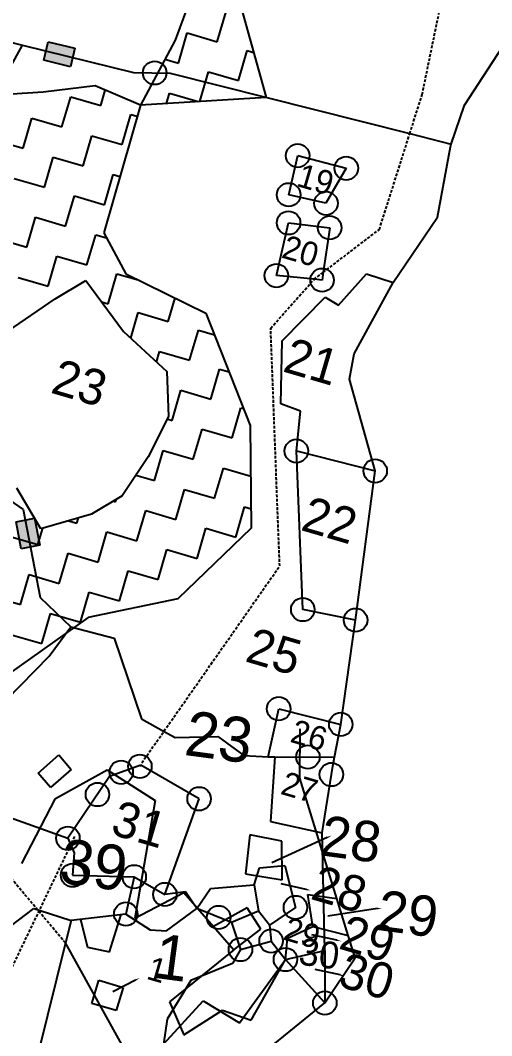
# Model space of a CAD drawing. Header units: metres. Extents: x 320505 to 322291, y 1859153 to 1861422.
# Drawn here: x 321444 to 321691, y 1860296 to 1860828 of the extents above; entities that cross this region are included whole.
import ezdxf

# ---------------------------------------------------------------- set-up
doc = ezdxf.new("R2010")
doc.units = ezdxf.units.M
doc.header["$LTSCALE"] = 0.3
doc.linetypes.add('DASHED', pattern=[0.75, 0.5, -0.25])
doc.layers.get('0').update_dxf_attribs({"linetype": 'CONTINUOUS'})
for name, color, linetype in [('LINE_FOOTPATH', 1, 'DASHED'), ('OTHERS', 1, 'CONTINUOUS'), ('POLY_HATCH', 12, 'CONTINUOUS'), ('POLY_PARCEL', 6, 'CONTINUOUS'), ('POLY_WATER', 4, 'CONTINUOUS'), ('TEXT_MAPOUT', 7, 'CONTINUOUS'), ('TEXT_PARCEL', 7, 'CONTINUOUS')]:
    doc.layers.add(name, color=color, linetype=linetype)
doc.styles.add('TEXT_MAP', font='KRDEV050.TTF')

msp = doc.modelspace()

# ---------------------------------------------------------------- hatches: boundary and pattern name
for points in [[(321456.15, 1860807.07), (321470.13, 1860803.65), (321472.5, 1860813.33), (321458.52, 1860816.74)], [(321441.64, 1860565.25), (321444.37, 1860551.12), (321454.15, 1860553.01), (321451.41, 1860567.14)]]:
    msp.add_hatch(color=256).paths.add_polyline_path(points)

# ---------------------------------------------------------------- linework, layer by layer
for p, q in [((321456.15, 1860807.07), (321458.52, 1860816.74)), ((321458.52, 1860816.74), (321472.5, 1860813.33)), ((321472.5, 1860813.33), (321470.13, 1860803.65)), ((321470.13, 1860803.65), (321456.15, 1860807.07)), ((321441.64, 1860565.25), (321451.41, 1860567.14)), ((321451.41, 1860567.14), (321454.15, 1860553.01)), ((321444.37, 1860551.12), (321441.64, 1860565.25)), ((321454.15, 1860553.01), (321444.37, 1860551.12)), ((321453.23, 1860433.72), (321464.1, 1860443.16)), ((321464.1, 1860443.16), (321470.63, 1860435.63)), ((321459.75, 1860426.2), (321453.23, 1860433.72)), ((321470.63, 1860435.63), (321459.75, 1860426.2)), ((321604.86, 1860399.92), (321575.8, 1860386.75)), ((321593.74, 1860372.77), (321580.62, 1860375.65)), ((321631.16, 1860362.68), (321605.18, 1860358.65)), ((321609.81, 1860346.13), (321596.69, 1860349.01)), ((321611.57, 1860327.92), (321598.46, 1860330.8)), ((321504.21, 1860325.19), (321492.42, 1860319.08))]:
    msp.add_line(p, q)
for centre in [(321514.38, 1860800.45), (321589.35, 1860757.09), (321614.83, 1860750.5), (321584.62, 1860736.59), (321604.19, 1860732.13), (321584.54, 1860721.88), (321606.15, 1860719.35), (321578.17, 1860694.27), (321602.14, 1860691.9), (321588.65, 1860602.4), (321629.99, 1860591.94), (321592.01, 1860519.34), (321619.71, 1860513.8), (321579.41, 1860467.4), (321611.93, 1860459.19), (321506.6, 1860437.23), (321594.69, 1860442.1), (321496.79, 1860434.11), (321607.03, 1860432.93), (321484.35, 1860422.46), (321537.66, 1860420.2), (321468.83, 1860399.56), (321471.31, 1860380.18), (321503.62, 1860379.37), (321519.72, 1860370.1), (321588.17, 1860363.31), (321499.19, 1860359.85), (321547.89, 1860358.05), (321559.36, 1860341.26), (321575.4, 1860345.71), (321582.93, 1860336), (321603.58, 1860313.26)]:
    msp.add_circle(centre, 6.16)
for points in [[(321604.69, 1860400.29), (321607.14, 1860400.95), (321605.03, 1860399.54)], [(321593.83, 1860373.18), (321596.18, 1860372.24), (321593.65, 1860372.37)], [(321631.09, 1860363.09), (321633.63, 1860363.06), (321631.22, 1860362.27)], [(321609.9, 1860346.54), (321612.25, 1860345.6), (321609.72, 1860345.73)], [(321504.02, 1860325.56), (321506.43, 1860326.34), (321504.4, 1860324.82)], [(321611.66, 1860328.33), (321614.01, 1860327.38), (321611.48, 1860327.51)]]:
    msp.add_solid(points)
at = {"layer": 'LINE_FOOTPATH', "ltscale": 10}
for p, q in [((321654.62, 1860789.1), (321666.76, 1860847.77)), ((321648.12, 1860768.63), (321654.62, 1860789.1)), ((321632.17, 1860718.45), (321648.12, 1860768.63)), ((321602.74, 1860695.99), (321632.17, 1860718.45)), ((321597.93, 1860692.32), (321602.74, 1860695.99)), ((321575.18, 1860666.69), (321597.93, 1860692.32)), ((321579.91, 1860542.17), (321575.18, 1860666.69)), ((321507.62, 1860439.06), (321579.91, 1860542.17)), ((321506.6, 1860437.23), (321507.04, 1860437.89)), ((321387.09, 1860222.58), (321472.62, 1860400.67)), ((321467.57, 1860344.69), (321421.21, 1860399.75))]:
    msp.add_line(p, q, dxfattribs=at)
at = {"layer": 'OTHERS'}
for p, q in [((321490.63, 1860340.08), (321496.73, 1860359.56)), ((321475.48, 1860357.06), (321479.05, 1860342.54)), ((321479.05, 1860342.54), (321490.63, 1860340.08))]:
    msp.add_line(p, q, dxfattribs=at)
at = {"layer": 'POLY_HATCH'}
for p, q in [((321530.54, 1860832.2), (321525.03, 1860817.59)), ((321560.35, 1860832.16), (321572.74, 1860787.62)), ((321525.03, 1860817.59), (321506.84, 1860783.6)), ((321455.93, 1860790.38), (321427.95, 1860788.58)), ((321483.1, 1860793.67), (321455.93, 1860790.38)), ((321506.84, 1860783.6), (321483.1, 1860793.67)), ((321506.84, 1860783.6), (321487.68, 1860716.71)), ((321572.74, 1860787.62), (321506.84, 1860783.6)), ((321487.68, 1860716.71), (321499.18, 1860695.23)), ((321499.18, 1860695.23), (321541.2, 1860674.65)), ((321462.11, 1860682.08), (321478.21, 1860691.75)), ((321478.21, 1860691.75), (321498.03, 1860664.96)), ((321437.23, 1860665.04), (321462.11, 1860682.08)), ((321541.2, 1860674.65), (321564.46, 1860615.75)), ((321498.03, 1860664.96), (321520.65, 1860643.99)), ((321520.65, 1860643.99), (321521.54, 1860620.52)), ((321521.54, 1860620.52), (321510.92, 1860599.31)), ((321564.46, 1860615.75), (321565.02, 1860561.98)), ((321510.92, 1860599.31), (321497.25, 1860578.99)), ((321454.58, 1860561.62), (321442.01, 1860582.97)), ((321497.25, 1860578.99), (321481.15, 1860569.32)), ((321481.15, 1860569.32), (321454.58, 1860561.62)), ((321565.02, 1860561.98), (321526.58, 1860524.88)), ((321526.58, 1860524.88), (321479.51, 1860515.22)), ((321479.51, 1860515.22), (321430.41, 1860480.48))]:
    msp.add_line(p, q, dxfattribs=at)
at = {"layer": 'POLY_HATCH', "linetype": 'Continuous'}
for p, q in [((321547.18, 1860816.76), (321551.78, 1860832.52)), ((321526.81, 1860805.6), (321531.42, 1860821.36)), ((321531.42, 1860821.36), (321547.18, 1860816.76)), ((321558.34, 1860796.4), (321562.94, 1860812.16)), ((321562.94, 1860812.16), (321566.18, 1860811.21)), ((321519.72, 1860807.67), (321526.81, 1860805.6)), ((321538.05, 1860785.5), (321542.57, 1860801)), ((321542.57, 1860801), (321558.34, 1860796.4)), ((321486.09, 1860783.29), (321488.46, 1860791.4)), ((321520.63, 1860784.44), (321522.21, 1860789.84)), ((321522.21, 1860789.84), (321537.23, 1860785.45)), ((321465.72, 1860772.13), (321470.32, 1860787.89)), ((321470.32, 1860787.89), (321486.09, 1860783.29)), ((321497.24, 1860762.92), (321501.85, 1860778.68)), ((321501.85, 1860778.68), (321505.16, 1860777.72)), ((321445.36, 1860760.97), (321449.96, 1860776.73)), ((321449.96, 1860776.73), (321465.72, 1860772.13)), ((321429.6, 1860765.57), (321445.36, 1860760.97)), ((321476.88, 1860751.76), (321481.48, 1860767.53)), ((321481.48, 1860767.53), (321497.24, 1860762.92)), ((321456.52, 1860740.61), (321461.12, 1860756.37)), ((321461.12, 1860756.37), (321476.88, 1860751.76)), ((321488.04, 1860731.4), (321492.64, 1860747.16)), ((321492.64, 1860747.16), (321496.11, 1860746.15)), ((321440.75, 1860745.21), (321456.52, 1860740.61)), ((321467.67, 1860720.24), (321472.28, 1860736)), ((321472.28, 1860736), (321488.04, 1860731.4)), ((321447.31, 1860709.09), (321451.91, 1860724.85)), ((321451.91, 1860724.85), (321467.67, 1860720.24)), ((321478.83, 1860699.88), (321483.43, 1860715.64)), ((321483.43, 1860715.64), (321489.15, 1860713.97)), ((321431.55, 1860713.69), (321447.31, 1860709.09)), ((321458.47, 1860688.72), (321463.07, 1860704.48)), ((321463.07, 1860704.48), (321478.83, 1860699.88)), ((321442.71, 1860693.32), (321458.47, 1860688.72)), ((321489.99, 1860679.51), (321494.59, 1860695.28)), ((321494.59, 1860695.28), (321505.71, 1860692.03)), ((321521.51, 1860670.31), (321525.08, 1860682.54)), ((321486.5, 1860680.53), (321489.99, 1860679.51)), ((321501.82, 1860661.45), (321505.75, 1860674.91)), ((321505.75, 1860674.91), (321521.51, 1860670.31)), ((321532.67, 1860649.94), (321537.27, 1860665.71)), ((321537.27, 1860665.71), (321545.7, 1860663.24)), ((321515.28, 1860648.97), (321516.91, 1860654.55)), ((321516.91, 1860654.55), (321532.67, 1860649.94)), ((321543.83, 1860629.58), (321548.43, 1860645.34)), ((321548.43, 1860645.34), (321553.34, 1860643.91)), ((321523.46, 1860618.42), (321528.07, 1860634.18)), ((321528.07, 1860634.18), (321543.83, 1860629.58)), ((321554.98, 1860609.22), (321559.59, 1860624.98)), ((321559.59, 1860624.98), (321560.98, 1860624.57)), ((321520.87, 1860619.18), (321523.46, 1860618.42)), ((321534.62, 1860598.06), (321539.22, 1860613.82)), ((321539.22, 1860613.82), (321554.98, 1860609.22)), ((321514.26, 1860586.9), (321518.86, 1860602.66)), ((321518.86, 1860602.66), (321534.62, 1860598.06)), ((321545.78, 1860577.69), (321550.38, 1860593.46)), ((321550.38, 1860593.46), (321564.74, 1860589.26)), ((321504.49, 1860589.75), (321514.26, 1860586.9)), ((321525.41, 1860566.54), (321530.02, 1860582.3)), ((321530.02, 1860582.3), (321545.78, 1860577.69)), ((321492.51, 1860576.15), (321493.89, 1860575.74)), ((321493.89, 1860575.74), (321494.33, 1860577.24)), ((321505.05, 1860555.38), (321509.65, 1860571.14)), ((321509.65, 1860571.14), (321525.41, 1860566.54)), ((321556.94, 1860557.33), (321561.54, 1860573.09)), ((321561.54, 1860573.09), (321564.91, 1860572.11)), ((321469.19, 1860565.85), (321473.53, 1860564.59)), ((321473.53, 1860564.59), (321474.33, 1860567.35)), ((321453.16, 1860553.43), (321455.65, 1860561.93)), ((321536.57, 1860546.17), (321541.17, 1860561.93)), ((321541.17, 1860561.93), (321556.94, 1860557.33)), ((321437.4, 1860558.03), (321453.16, 1860553.43)), ((321484.69, 1860544.22), (321489.29, 1860559.98)), ((321489.29, 1860559.98), (321505.05, 1860555.38)), ((321516.21, 1860535.02), (321520.81, 1860550.78)), ((321520.81, 1860550.78), (321536.57, 1860546.17)), ((321464.32, 1860533.06), (321468.93, 1860548.82)), ((321468.93, 1860548.82), (321484.69, 1860544.22)), ((321495.84, 1860523.86), (321500.45, 1860539.62)), ((321500.45, 1860539.62), (321516.21, 1860535.02)), ((321443.96, 1860521.91), (321448.56, 1860537.67)), ((321448.56, 1860537.67), (321464.32, 1860533.06)), ((321475.48, 1860512.7), (321480.08, 1860528.46)), ((321480.08, 1860528.46), (321495.84, 1860523.86)), ((321531.84, 1860529.95), (321531.97, 1860530.41)), ((321531.97, 1860530.41), (321532.23, 1860530.34)), ((321428.2, 1860526.51), (321443.96, 1860521.91)), ((321455.12, 1860501.54), (321459.72, 1860517.3)), ((321459.72, 1860517.3), (321475.48, 1860512.7)), ((321439.35, 1860506.14), (321455.12, 1860501.54))]:
    msp.add_line(p, q, dxfattribs=at)
at = {"layer": 'POLY_PARCEL'}
for p, q in [((321295.74, 1860852.63), (321444.98, 1860814.93)), ((321363.94, 1860667.69), (321444.98, 1860814.93)), ((321444.98, 1860814.93), (321503.27, 1860800.68)), ((321503.27, 1860800.68), (321522.46, 1860800.29)), ((321522.46, 1860800.29), (321648.12, 1860768.63)), ((321648.12, 1860768.63), (321669.89, 1860763.15)), ((321584.62, 1860736.59), (321589.35, 1860757.09)), ((321589.35, 1860757.09), (321614.83, 1860750.5)), ((321614.83, 1860750.5), (321604.19, 1860732.13)), ((321604.19, 1860732.13), (321584.62, 1860736.59)), ((321578.17, 1860694.27), (321584.54, 1860721.88)), ((321584.54, 1860721.88), (321606.15, 1860719.35)), ((321606.15, 1860719.35), (321602.74, 1860695.99)), ((321597.93, 1860692.32), (321578.17, 1860694.27)), ((321602.74, 1860695.99), (321602.14, 1860691.9)), ((321610.77, 1860678.86), (321625.45, 1860695.2)), ((321625.45, 1860695.2), (321639.48, 1860690.6)), ((321602.14, 1860691.9), (321597.93, 1860692.32)), ((321581.26, 1860660.12), (321603.76, 1860683.01)), ((321603.76, 1860683.01), (321610.77, 1860678.86)), ((321580.47, 1860627.09), (321581.26, 1860660.12)), ((321590.74, 1860623.26), (321580.47, 1860627.09)), ((321588.65, 1860602.4), (321590.74, 1860623.26)), ((321386.38, 1860611.94), (321445.45, 1860571.72)), ((321588.65, 1860602.4), (321629.99, 1860591.94)), ((321592.01, 1860519.34), (321588.65, 1860602.4)), ((321445.45, 1860571.72), (321454.38, 1860525.6)), ((321454.38, 1860525.6), (321470.4, 1860510.33)), ((321619.71, 1860513.8), (321592.01, 1860519.34)), ((321458.96, 1860494.9), (321470.4, 1860510.33)), ((321470.4, 1860510.33), (321493.07, 1860504.29)), ((321493.07, 1860504.29), (321507.42, 1860462.03)), ((321436.61, 1860472.04), (321458.96, 1860494.9)), ((321573.81, 1860442.13), (321579.41, 1860467.4)), ((321579.41, 1860467.4), (321611.93, 1860459.19)), ((321507.42, 1860462.03), (321518.94, 1860455.69)), ((321518.94, 1860455.69), (321525.16, 1860452.27)), ((321590.42, 1860431.01), (321590.56, 1860456.81)), ((321525.16, 1860452.27), (321547.46, 1860452.87)), ((321547.46, 1860452.87), (321561.05, 1860442.81)), ((321350.82, 1860441.89), (321468.83, 1860399.56)), ((321507.04, 1860437.89), (321490.73, 1860431.87)), ((321537.66, 1860420.2), (321507.04, 1860437.89)), ((321561.05, 1860442.81), (321573.81, 1860442.13)), ((321573.81, 1860442.13), (321577.43, 1860442.12)), ((321577.43, 1860442.12), (321575.1, 1860408.24)), ((321577.43, 1860442.12), (321608.65, 1860442.08)), ((321462.31, 1860420.35), (321489.42, 1860435.3)), ((321489.42, 1860435.3), (321514.59, 1860419.24)), ((321490.73, 1860431.87), (321468.83, 1860399.56)), ((321609.9, 1860367.94), (321590.42, 1860431.01)), ((321444.7, 1860386.32), (321462.31, 1860420.35)), ((321514.59, 1860419.24), (321503.89, 1860357.75)), ((321519.72, 1860370.1), (321537.66, 1860420.2)), ((321575.1, 1860408.24), (321602.12, 1860402.39)), ((321564.29, 1860401.38), (321561.94, 1860380.96)), ((321580.96, 1860398.08), (321564.29, 1860401.38)), ((321468.83, 1860399.56), (321472.2, 1860391.87)), ((321581.17, 1860377.69), (321580.96, 1860398.08)), ((321472.2, 1860391.87), (321471.31, 1860380.18)), ((321569.31, 1860384.05), (321582.62, 1860385.23)), ((321582.62, 1860385.23), (321588.17, 1860363.31)), ((321471.31, 1860380.18), (321503.62, 1860379.37)), ((321503.62, 1860379.37), (321499.19, 1860359.85)), ((321503.62, 1860379.37), (321519.72, 1860370.1)), ((321561.94, 1860380.96), (321581.17, 1860377.69)), ((321566.48, 1860375.23), (321569.31, 1860384.05)), ((321543.54, 1860373.3), (321566.48, 1860375.23)), ((321566.48, 1860375.23), (321568.78, 1860361.35)), ((321503.89, 1860357.75), (321529.69, 1860371.06)), ((321530.56, 1860371.5), (321519.72, 1860370.1)), ((321529.69, 1860371.06), (321545.16, 1860353.35)), ((321536.38, 1860362.7), (321530.56, 1860371.5)), ((321536.38, 1860362.7), (321543.54, 1860373.3)), ((321597.24, 1860353.38), (321594.72, 1860370.07)), ((321594.72, 1860370.07), (321609.9, 1860367.94)), ((321615.85, 1860348.67), (321609.9, 1860367.94)), ((321418.33, 1860337.89), (321451.01, 1860362.83)), ((321451.01, 1860362.83), (321453.74, 1860361.94)), ((321453.74, 1860361.94), (321470.48, 1860356.47)), ((321499.19, 1860359.85), (321470.48, 1860356.47)), ((321499.19, 1860359.85), (321512.01, 1860351.54)), ((321520.53, 1860351.08), (321536.38, 1860362.7)), ((321554.57, 1860355.35), (321536.38, 1860362.7)), ((321562.84, 1860363.03), (321545.16, 1860353.35)), ((321568.78, 1860361.35), (321554.57, 1860355.35)), ((321570.1, 1860351.88), (321562.84, 1860363.03)), ((321574.54, 1860354.09), (321568.78, 1860361.35)), ((321588.17, 1860363.31), (321574.54, 1860354.09)), ((321470.48, 1860356.47), (321467.57, 1860344.69)), ((321545.16, 1860353.35), (321555.92, 1860341.03)), ((321554.57, 1860355.35), (321559.36, 1860341.26)), ((321574.54, 1860354.09), (321575.4, 1860345.71)), ((321584.04, 1860347.13), (321597.24, 1860353.38)), ((321597.24, 1860353.38), (321615.85, 1860348.67)), ((321512.01, 1860351.54), (321520.53, 1860351.08)), ((321555.92, 1860341.03), (321570.1, 1860351.88)), ((321619.46, 1860336.98), (321615.85, 1860348.67)), ((321467.57, 1860344.69), (321453.46, 1860287.74)), ((321514.07, 1860261.08), (321467.57, 1860344.69)), ((321559.36, 1860341.26), (321575.4, 1860345.71)), ((321575.4, 1860345.71), (321582.93, 1860336)), ((321582.93, 1860336), (321584.04, 1860347.13)), ((321555.92, 1860341.03), (321522.11, 1860313.88)), ((321559.36, 1860341.26), (321555.16, 1860333.86)), ((321582.93, 1860336), (321603.62, 1860340.7)), ((321603.58, 1860313.26), (321619.46, 1860336.98)), ((321555.16, 1860333.86), (321533.26, 1860325.02)), ((321558.81, 1860302.84), (321582.93, 1860336)), ((321564.88, 1860304.21), (321582.93, 1860336)), ((321582.93, 1860336), (321603.58, 1860313.26)), ((321603.58, 1860313.26), (321582.93, 1860336)), ((321481.48, 1860312.96), (321485.03, 1860325.13)), ((321485.03, 1860325.13), (321497.78, 1860321.41)), ((321497.78, 1860321.41), (321494.23, 1860309.24)), ((321533.26, 1860325.02), (321520.98, 1860304.75)), ((321494.23, 1860309.24), (321481.48, 1860312.96)), ((321518.93, 1860291.77), (321539.84, 1860314.47)), ((321522.11, 1860313.88), (321529.64, 1860296.51)), ((321539.84, 1860314.47), (321558.81, 1860302.84)), ((321529.64, 1860296.51), (321549.92, 1860309.46)), ((321549.92, 1860309.46), (321564.88, 1860304.21)), ((321520.98, 1860304.75), (321518.93, 1860291.77))]:
    msp.add_line(p, q, dxfattribs=at)
at = {"layer": 'POLY_WATER'}
for p, q in [((321676.77, 1860783.52), (321703.92, 1860825.32)), ((321669.89, 1860763.15), (321676.77, 1860783.52)), ((321669.43, 1860761.8), (321669.89, 1860763.15)), ((321662.62, 1860724.81), (321669.43, 1860761.8)), ((321639.48, 1860690.6), (321662.62, 1860724.81)), ((321619, 1860653.22), (321639.48, 1860690.6)), ((321616.54, 1860640.02), (321619, 1860653.22)), ((321629.99, 1860591.94), (321616.54, 1860640.02)), ((321619.71, 1860513.8), (321629.99, 1860591.94)), ((321611.93, 1860459.19), (321619.71, 1860513.8)), ((321608.65, 1860442.08), (321611.93, 1860459.19)), ((321607.74, 1860437.34), (321608.65, 1860442.08)), ((321602.12, 1860402.39), (321607.74, 1860437.34)), ((321603.62, 1860340.7), (321602.12, 1860402.39)), ((321603.62, 1860340.7), (321603.58, 1860313.26)), ((321571.76, 1860287.55), (321603.58, 1860313.26))]:
    msp.add_line(p, q, dxfattribs=at)

# ---------------------------------------------------------------- texts
at = {"layer": 'TEXT_MAPOUT', "style": 'TEXT_MAP'}
for s, height, p in [('23', 23.515, (321529.29, 1860443.25)), ('39', 23.515, (321463.59, 1860376.28)), ('1', 23.52, (321513.07, 1860326.58))]:
    msp.add_text(s, height=height, rotation=352.4512, dxfattribs=at).set_placement(p)
at = {"layer": 'TEXT_PARCEL', "style": 'TEXT_MAP'}
for s, height, rotation, p in [('19', 12.411, 343.7192, (321588.2, 1860741.33)), ('20', 12.411, 343.7192, (321580.31, 1860703.83)), ('21', 18.617, 343.7192, (321580.88, 1860644.21)), ('23', 18.617, 343.7192, (321459.18, 1860633.08)), ('22', 18.617, 343.7192, (321590.32, 1860561.13)), ('25', 18.617, 343.7192, (321561.13, 1860492.37)), ('26', 12.411, 343.7192, (321584.79, 1860450.16)), ('27', 12.411, 343.7192, (321579.78, 1860422.89)), ('31', 18.617, 343.7192, (321490.55, 1860401.89)), ('28', 21.164, 352.4512, (321600.35, 1860390.71)), ('28', 18.617, 343.7192, (321595.42, 1860367.91)), ('29', 21.164, 352.4512, (321630.17, 1860351.62)), ('29', 18.617, 343.7192, (321610.18, 1860341.91)), ('29', 12.411, 343.7192, (321581.1, 1860346.63)), ('30', 14.109, 352.4512, (321589.35, 1860333.47)), ('30', 18.617, 343.7192, (321609.77, 1860322.26)), ('1', 12.41, 343.7192, (321509.48, 1860326.05))]:
    msp.add_text(s, height=height, rotation=rotation, dxfattribs=at).set_placement(p)

doc.saveas('drawing.dxf')
